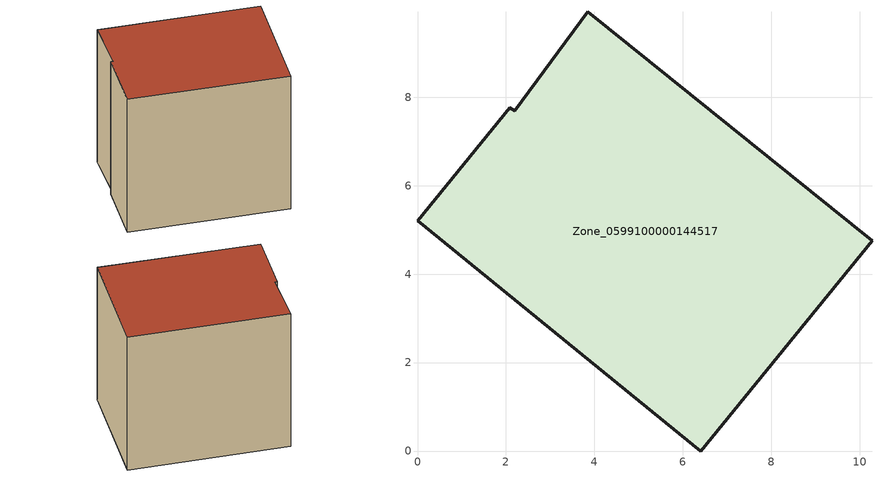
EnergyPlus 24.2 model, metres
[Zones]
Zone_0599100000144517
 floor ground (C_G): 3.85,9.93 10.28,4.76 6.41,0 0,5.21 2.08,7.76 2.19,7.69 z0
 wall outside (C_F): 6.41,0 10.28,4.76 3.85,9.93 2.19,7.69 2.08,7.76 0,5.21 6.41,0 z0:7.94
 roof outside (C_R): 10.28,4.76 3.85,9.93 2.19,7.69 2.08,7.76 0,5.21 6.41,0 z7.94
[BUILDING]
Pand.0599100000144517: North Axis=0; Terrain=City; Loads Convergence Tolerance Value=0.04; Temperature Convergence Tolerance Value=0.4; Solar Distribution=FullExterior; Maximum Number of Warmup Days=25; Minimum Number of Warmup Days=1
[Site:Location]
Rotterdam.The.Hague.AP_ZH_NLD Design_Conditions: Latitude=51.96; Longitude=4.45; Time Zone=1; Elevation=-4.5
[SITE:GROUNDTEMPERATURE:BUILDINGSURFACE]
18, 18, 18, 18, 18, 18, 18, 18, 18, 18, 18, 18
[MATERIAL] Thermal Absorptance=0.9; Solar Absorptance=0.7; Visible Absorptance=0.7
Name | Roughness | Thickness | Conductivity | Density | Specific Heat
G.TI.1946-1964 | MediumSmooth | 0.15 | 1 | 540 | 1210
F.TI.1946-1964 | Rough | 0.3 | 0.857143 | 1920 | 840
R.TI.1946-1964 | MediumRough | 0.2 | 0.277778 | 1500 | 1000
[CONSTRUCTION]
C_G: G.TI.1946-1964
C_F: F.TI.1946-1964
C_R: R.TI.1946-1964
[ZONE]
Zone_0599100000144517: Type=1; Multiplier=1; Ceiling Height=Autocalculate; Volume=Autocalculate; Floor Area=autocalculate; Part of Total Floor Area=Yes
[ZONEINFILTRATION:DESIGNFLOWRATE]
Infil_Zone_0599100000144517: Zone or ZoneList or Space or SpaceList=Zone_0599100000144517; Schedule=AlwaysOn; Design Flow Rate Calculation Method=Flow/Area; Flow Rate per Floor Area=0.003; Constant Term Coefficient=1; Temperature Term Coefficient=0; Velocity Term Coefficient=0; Velocity Squared Term Coefficient=0
[HVACTEMPLATE:ZONE:IDEALLOADSAIRSYSTEM]
Zone_0599100000144517: Maximum Heating Supply Air Temperature=50; Minimum Cooling Supply Air Temperature=13; Maximum Heating Supply Air Humidity Ratio=0.0156; Minimum Cooling Supply Air Humidity Ratio=0.0077; Heating Limit=NoLimit; Cooling Limit=NoLimit; Dehumidification Control Type=ConstantSensibleHeatRatio; Cooling Sensible Heat Ratio=0.7; Dehumidification Setpoint=60; Humidification Control Type=None; Humidification Setpoint=30; Outdoor Air Method=None; Outdoor Air Flow Rate per Person=0.00944; Outdoor Air Flow Rate per Zone Floor Area=0; Outdoor Air Flow Rate per Zone=0; Demand Controlled Ventilation Type=None; Outdoor Air Economizer Type=NoEconomizer; Heat Recovery Type=None; Sensible Heat Recovery Effectiveness=0.7; Latent Heat Recovery Effectiveness=0.65
[ZONECONTROL:THERMOSTAT]
ThermostatControl_Zone_0599100000144517: Zone or ZoneList=Zone_0599100000144517; Control Type Schedule=DualSetpointControlType; Control 1=Thermostat_Zone_0599100000144517; Temperature Difference Between Cutout And Setpoint=0
[THERMOSTATSETPOINT:DUALSETPOINT]
Thermostat_Zone_0599100000144517: Heating Setpoint Temperature Schedule=HeatingSetpoint_Zone_0599100000144517; Cooling Setpoint Temperature Schedule=CoolingSetpoint_Zone_0599100000144517
[SCHEDULE:COMPACT]
HeatingSetpoint_Zone_0599100000144517: Through: 12/31, For: AllDays, Until: 24:00, 21
CoolingSetpoint_Zone_0599100000144517: Through: 12/31, For: AllDays, Until: 24:00, 24
DualSetpointControlType: Through: 12/31, For: AllDays, Until: 24:00, 4
AlwaysOn: Through: 12/31, For: AllDays, Until: 24:00, 1
